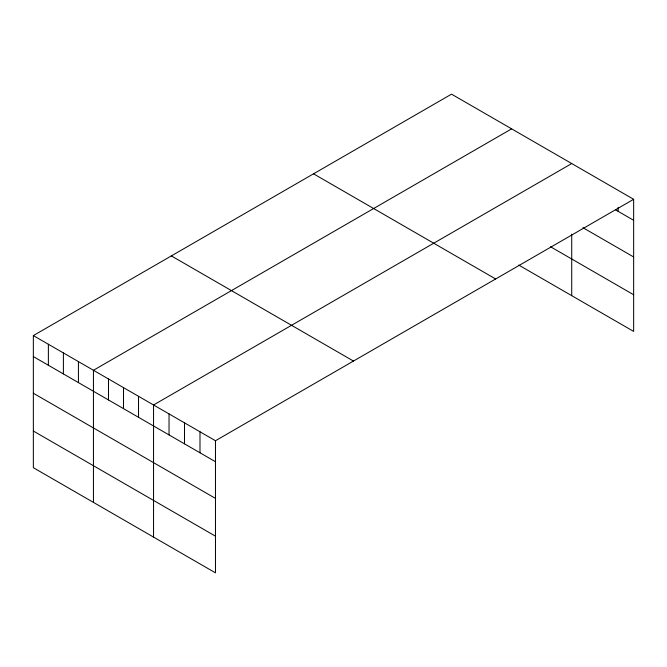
<?xml version="1.0" encoding="UTF-8"?>
<svg xmlns="http://www.w3.org/2000/svg" width="667" height="667" viewBox="0 0 667 667"><rect width="100%" height="100%" fill="white"/><g stroke="black" fill="none" stroke-linecap="round" stroke-linejoin="round"><path stroke-width="1" d="M633.65 199.3L215.474 440.729L215.474 572.845L33.35 467.7L33.35 335.584L451.526 94.155L633.65 199.3L633.65 331.416L518.701 265.049M511.631 128.848L93.447 370.285L93.447 502.401M571.727 163.548L153.552 404.977L153.552 537.102M615.591 209.863L633.65 220.293M582.908 227.664L633.65 256.962M550.517 246.748L633.65 294.747M313.532 173.82L495.648 278.973M171.352 255.911L353.468 361.055M33.35 335.584L215.474 440.729M33.35 356.578L215.474 461.722M33.35 393.247L215.474 498.391M33.35 431.032L215.474 536.176M618.167 207.354L618.167 211.356M571.727 234.134L571.727 295.664M199.992 431.791L199.992 452.785M184.509 422.853L184.509 443.847M169.034 413.915L169.034 434.909M138.528 396.306L138.528 417.3M123.503 387.635L123.503 408.621M108.479 378.956L108.479 399.95M78.423 361.606L78.423 382.6M63.398 352.935L63.398 373.92M48.374 344.255L48.374 365.249"/></g></svg>
